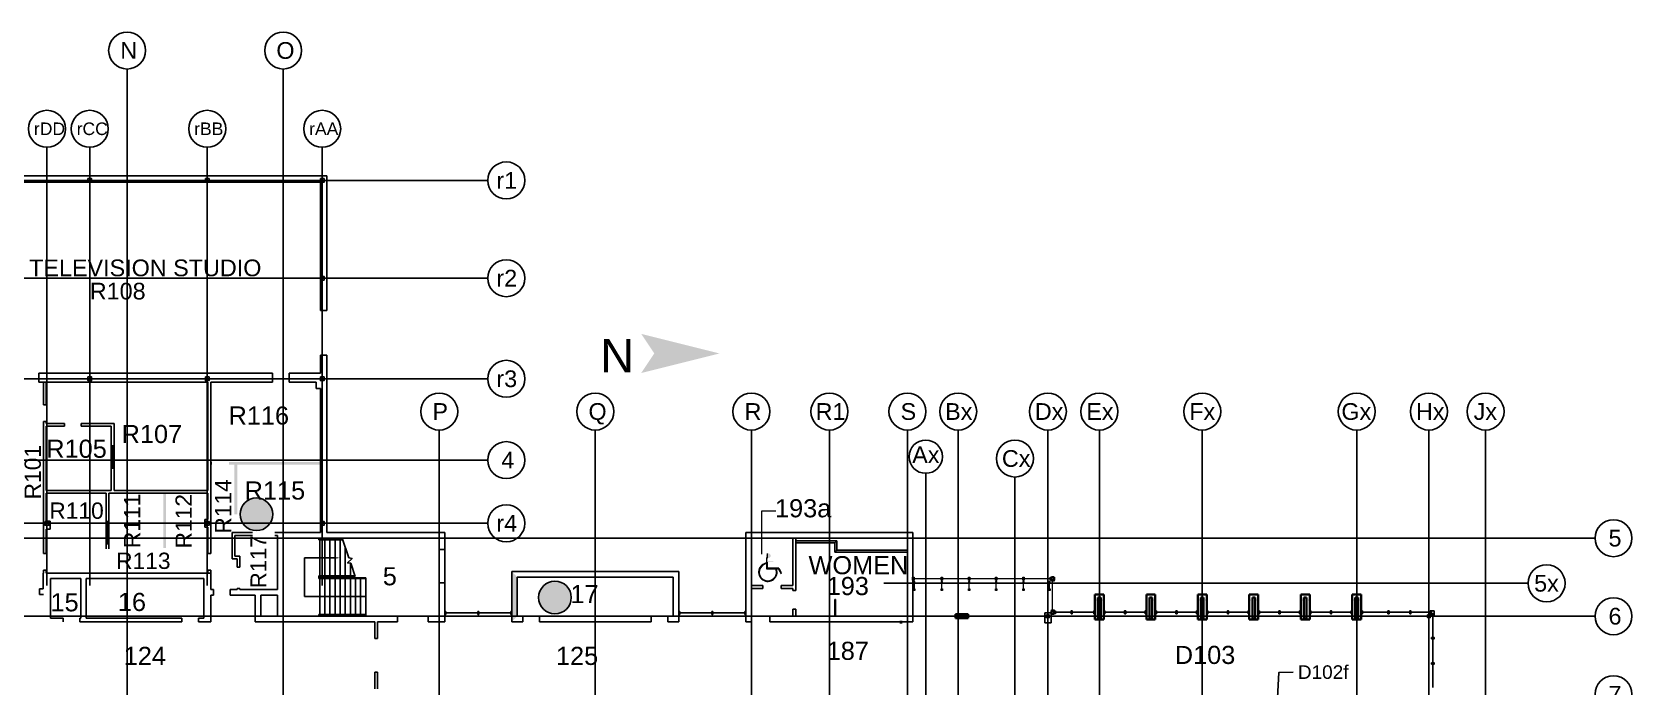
# Model space of a CAD drawing. Extents: x -222 to 8565, y -1562 to 5304.
# Drawn here: x 5121 to 8565, y 3796 to 5206 of the extents above; entities that cross this region are included whole.
import ezdxf

# ---------------------------------------------------------------- set-up
doc = ezdxf.new("R2010")
doc.units = 0
doc.header["$LTSCALE"] = 15
doc.header["$MEASUREMENT"] = 0
doc.layers.get('0').update_dxf_attribs({"linetype": 'CONTINUOUS'})
for name, color, linetype, lineweight in [('Crawlspace access', 1, 'CONTINUOUS', 25), ('STAIR', 251, 'CONTINUOUS', 25), ('WALL', 7, 'CONTINUOUS', 0), ('WALLS', 7, 'CONTINUOUS', 25)]:
    doc.layers.add(name, color=color, linetype=linetype, lineweight=lineweight)
doc.layers.add('grid', color=251, linetype='CONTINUOUS')
doc.layers.add('room number', color=7, linetype='CONTINUOUS')
doc.styles.add('ROMAND', font='swiss.ttf')
doc.styles.get("Standard").update_dxf_attribs({"font": 'arial.ttf'})
doc.styles.add('style2', font='arial.ttf')
doc.styles.add('style3', font='arial.ttf')

# ---------------------------------------------------------------- blocks, each defined once
blk = doc.blocks.new('ARROW5')
for points in [[(0.1587, 0.039675), (0, 0), (0.13225, 0)], [(0.1587, -0.039675), (0, 0), (0.13225, 0)]]:
    blk.add_solid(points)
blk = doc.blocks.new('AZMND')
for p, q in [((0, 0.5), (0, -0.5)), ((1, 0.5), (0, 0.5)), ((1, -0.5), (1, 0.5)), ((0, -0.5), (1, -0.5))]:
    blk.add_line(p, q)
blk = doc.blocks.new('AD081')
blk.add_lwpolyline([(-0.5, 0), (-0.25, 0.5), (0.25, -0.5), (0.5, 0)])

msp = doc.modelspace()

# ---------------------------------------------------------------- hatches: boundary and pattern name
at = {"layer": 'Crawlspace access'}
h = msp.add_hatch(color=256, dxfattribs=at)
h.dxf.hatch_style = 1
edge = h.paths.add_edge_path()
edge.add_arc((5603.8, 4168.1), 35.2, 0, 360)
h = msp.add_hatch(color=256, dxfattribs=at)
h.dxf.hatch_style = 1
edge = h.paths.add_edge_path()
edge.add_arc((6246.5, 3989), 35.2, 0, 360)
at = {"layer": 'room number', "lineweight": 0}
for points in [[(6702.7, 4075.1), (6702.7, 4050.1), (6727.6, 4050.1), (6733.5, 4040), (6736.3, 4042.7), (6735.1, 4044), (6733.9, 4042.7), (6728.3, 4052.1), (6704.3, 4052.1), (6704.3, 4065.4), (6716.5, 4065.4), (6716.5, 4066.7), (6704.3, 4066.7), (6704.3, 4074.2, 10.928941)], [(6702.7, 4062), (6702.7, 4063.4, 2.854415), (6723.7, 4050.1), (6722.3, 4050.1, -2.894267)]]:
    msp.add_hatch(color=256, dxfattribs=at).paths.add_polyline_path(points)
at = {"layer": 'WALL'}
for points in [[(7017.4, 4032.7), (7017.4, 4026.7), (7019.9, 4026.7), (7019.9, 4032.7)], [(7078.2, 4032.7), (7078.2, 4026.7), (7080.7, 4026.7), (7080.7, 4032.7)], [(7137.2, 4032.7), (7137.2, 4026.7), (7139.7, 4026.7), (7139.7, 4032.7)], [(7195.2, 4032.7), (7195.2, 4026.7), (7197.7, 4026.7), (7197.7, 4032.7)], [(7254, 4032.7), (7254, 4026.7), (7256.5, 4026.7), (7256.5, 4032.7)], [(7312.9, 4032.7), (7312.9, 4026.7), (7315.4, 4026.7), (7315.4, 4032.7)], [(7315.4, 4024.2), (7321.4, 4024.2), (7321.4, 4026.7), (7315.4, 4026.7)], [(7315.4, 3960.2), (7321.4, 3960.2), (7321.4, 3962.7), (7315.4, 3962.7)], [(7321.4, 3960.2), (7321.4, 3954.2), (7323.9, 3954.2), (7323.9, 3960.2)]]:
    msp.add_hatch(color=256, dxfattribs=at).paths.add_polyline_path(points)
at = {"layer": 'WALLS'}
for points in [[(5508.4, 4280.7), (5505.4, 4280.7), (5505.4, 4274.7), (5508.4, 4274.7)], [(5556.4, 4274.7), (5556.4, 4167.7), (5562.4, 4167.7), (5562.4, 4274.7), (5689.8, 4274.7), (5689.8, 4280.7), (5544.4, 4280.7), (5544.4, 4274.7)], [(5687.9, 4280.7), (5687.9, 4274.7), (5741.4, 4274.7), (5741.4, 4280.7)], [(5409.4, 4213.6), (5403.4, 4213.6), (5403.4, 4095.6), (5409.4, 4095.6)], [(7357.6, 3960.2), (7357.6, 3954.2), (7360.1, 3954.2), (7360.1, 3960.2)], [(7406.4, 3960.2), (7406.4, 3954.2), (7408.9, 3954.2), (7408.9, 3960.2)], [(7428.2, 3960.2), (7428.2, 3954.2), (7430.7, 3954.2), (7430.7, 3960.2)], [(7472.7, 3960.2), (7472.7, 3954.2), (7475.3, 3954.2), (7475.3, 3960.2)], [(7517.2, 3960.2), (7517.2, 3954.2), (7519.8, 3954.2), (7519.8, 3960.2)], [(7539, 3960.2), (7539, 3954.2), (7541.6, 3954.2), (7541.6, 3960.2)], [(7583.6, 3960.2), (7583.6, 3954.2), (7586.1, 3954.2), (7586.1, 3960.2)], [(7628.1, 3960.2), (7628.1, 3954.2), (7630.6, 3954.2), (7630.6, 3960.2)], [(7649.9, 3960.2), (7649.9, 3954.2), (7652.4, 3954.2), (7652.4, 3960.2)], [(7694.4, 3960.2), (7694.4, 3954.2), (7696.9, 3954.2), (7696.9, 3960.2)], [(7738.9, 3960.2), (7738.9, 3954.2), (7741.4, 3954.2), (7741.4, 3960.2)], [(7760.7, 3960.2), (7760.7, 3954.2), (7763.2, 3954.2), (7763.2, 3960.2)], [(7805.2, 3960.2), (7805.2, 3954.2), (7807.7, 3954.2), (7807.7, 3960.2)], [(7849.7, 3960.2), (7849.7, 3954.2), (7852.2, 3954.2), (7852.2, 3960.2)], [(7871.5, 3960.2), (7871.5, 3954.2), (7874.1, 3954.2), (7874.1, 3960.2)], [(7916, 3960.2), (7916, 3954.2), (7918.6, 3954.2), (7918.6, 3960.2)], [(7960.6, 3960.2), (7960.6, 3954.2), (7963.1, 3954.2), (7963.1, 3960.2)], [(7982.4, 3960.2), (7982.4, 3954.2), (7984.9, 3954.2), (7984.9, 3960.2)], [(8040, 3960.2), (8040, 3954.2), (8042.5, 3954.2), (8042.5, 3960.2)], [(8087, 3960.2), (8087, 3954.2), (8089.5, 3954.2), (8089.5, 3960.2)], [(8131.2, 3960.2), (8131.2, 3954.2), (8133.8, 3954.2), (8133.8, 3960.2)], [(8139.7, 3954.2), (8133.8, 3954.2), (8133.8, 3951.7), (8139.7, 3951.7)], [(8139.7, 3902.7), (8133.8, 3902.7), (8133.8, 3900.2), (8139.7, 3900.2)], [(8139.7, 3848.4), (8133.8, 3848.4), (8133.8, 3845.9), (8139.7, 3845.9)]]:
    msp.add_hatch(color=256, dxfattribs=at).paths.add_polyline_path(points)

# ---------------------------------------------------------------- linework, layer by layer
at = {"layer": 'Crawlspace access'}
for centre in [(5603.8, 4168.1), (6246.5, 3989)]:
    msp.add_circle(centre, 35.2, dxfattribs=at)
at = {"layer": 'grid'}
for p, q in [((5325.4, 1060.2), (5325.4, 5126.4)), ((5661.4, 1060.2), (5661.4, 5126.4)), ((5152.9, 4957.9), (5152.9, 4014.8)), ((5244.9, 4957.9), (5244.9, 4014.8)), ((5497.9, 4957.9), (5497.9, 4014.8)), ((5745.4, 4957.9), (5745.4, 4014.8)), ((4885.6, 4886.7), (6102, 4886.7)), ((4885.6, 4676.2), (6102, 4676.2)), ((4885.6, 4459.7), (6102, 4459.7)), ((5997.4, 1567.8), (5997.4, 4349.4)), ((6333.4, 1567.8), (6333.4, 4349.4)), ((6669.4, 1567.8), (6669.4, 4349.4)), ((6837.4, 1594.7), (6837.4, 4349.4)), ((7005.4, 1567.8), (7005.4, 4349.4)), ((7114.7, 1671.3), (7114.7, 4349.4)), ((7307.8, 1671.3), (7307.8, 4349.4)), ((7418.6, 1671.3), (7418.6, 4349.4)), ((7640.2, 1671.3), (7640.2, 4349.4)), ((7972.7, 1671.3), (7972.7, 4349.4)), ((8128.2, 1671.3), (8128.2, 4349.4)), ((8250.2, 1671.3), (8250.2, 4349.4)), ((6102, 4284.7), (1386.5, 4284.7)), ((7044.8, 1671.3), (7044.8, 4256.3)), ((7236.9, 1671.3), (7236.9, 4248.3)), ((4885.6, 4148.7), (6102, 4148.7)), ((8485.8, 4116.7), (1386.5, 4116.7)), ((6954.4, 4019.6), (8341.8, 4019.6)), ((8485.8, 3948.7), (1386.5, 3948.7))]:
    msp.add_line(p, q, dxfattribs=at)
for points in [[(5240.9, 4890.7), (5248.9, 4890.7), (5248.9, 4882.7), (5240.9, 4882.7)], [(5493.9, 4890.7), (5501.9, 4890.7), (5501.9, 4882.7), (5493.9, 4882.7)], [(5741.4, 4890.7), (5749.4, 4890.7), (5749.4, 4882.7), (5741.4, 4882.7)], [(5741.4, 4680.2), (5749.4, 4680.2), (5749.4, 4672.2), (5741.4, 4672.2)], [(5240.9, 4463.7), (5248.9, 4463.7), (5248.9, 4455.7), (5240.9, 4455.7)], [(5493.9, 4463.7), (5501.9, 4463.7), (5501.9, 4455.7), (5493.9, 4455.7)], [(5741.4, 4463.7), (5749.4, 4463.7), (5749.4, 4455.7), (5741.4, 4455.7)], [(5148.9, 4152.7), (5156.9, 4152.7), (5156.9, 4144.7), (5148.9, 4144.7)], [(5493.9, 4152.7), (5501.9, 4152.7), (5501.9, 4144.7), (5493.9, 4144.7)], [(5741.4, 4152.7), (5749.4, 4152.7), (5749.4, 4144.7), (5741.4, 4144.7)], [(7415.6, 3987.7), (7421.6, 3987.7), (7421.6, 3981.7), (7415.6, 3981.7)], [(7637.2, 3987.7), (7643.2, 3987.7), (7643.2, 3981.7), (7637.2, 3981.7)], [(7969.7, 3987.7), (7975.7, 3987.7), (7975.7, 3981.7), (7969.7, 3981.7)], [(7304.8, 3951.7), (7310.8, 3951.7), (7310.8, 3945.7), (7304.8, 3945.7)], [(7415.6, 3951.7), (7421.6, 3951.7), (7421.6, 3945.7), (7415.6, 3945.7)], [(7637.2, 3951.7), (7643.2, 3951.7), (7643.2, 3945.7), (7637.2, 3945.7)], [(7969.7, 3951.7), (7975.7, 3951.7), (7975.7, 3945.7), (7969.7, 3945.7)], [(8125.2, 3951.7), (8131.2, 3951.7), (8131.2, 3945.7), (8125.2, 3945.7)]]:
    msp.add_lwpolyline(points, close=True, dxfattribs=at)
for centre, radius in [((5325.4, 5166.2), 39.8), ((5661.4, 5166.2), 39.8), ((5152.9, 4997.7), 39.8), ((5244.9, 4997.7), 39.8), ((5497.9, 4997.7), 39.8), ((5745.4, 4997.7), 39.8), ((6141.8, 4886.7), 39.8), ((6141.8, 4676.2), 39.8), ((6141.8, 4459.7), 39.8), ((5997.4, 4389.2), 39.8), ((6333.4, 4389.2), 39.8), ((6669.4, 4389.2), 39.8), ((6837.4, 4389.2), 39.8), ((7005.4, 4389.2), 39.8), ((7114.7, 4389.2), 39.8), ((7307.8, 4389.2), 39.8), ((7418.6, 4389.2), 39.8), ((7640.2, 4389.2), 39.8), ((7972.7, 4389.2), 39.8), ((8128.2, 4389.2), 39.8), ((8250.2, 4389.2), 39.8), ((6141.8, 4284.7), 39.8), ((7044.8, 4292.1), 35.8), ((7236.9, 4288.1), 39.8), ((6141.8, 4148.7), 39.8), ((8525.6, 4116.7), 39.8), ((8381.6, 4019.6), 39.8), ((8525.6, 3948.7), 39.8), ((8525.6, 3780.7), 39.8)]:
    msp.add_circle(centre, radius, dxfattribs=at)
at = {"layer": 'room number', "lineweight": 0}
for p, q in [((6702.7, 4050.1), (6702.7, 4075.1)), ((6703.9, 4073.8), (6703.9, 4083.9)), ((6704.3, 4052.1), (6704.3, 4065.4)), ((6727.6, 4050.1), (6702.7, 4050.1)), ((6728.3, 4052.1), (6704.3, 4052.1)), ((6727.6, 4050.1), (6733.5, 4040)), ((6728.3, 4052.1), (6733.9, 4042.7))]:
    msp.add_line(p, q, dxfattribs=at)
msp.add_lwpolyline([(6692.3, 4082.5), (6692.3, 4175.3), (6722, 4175.3)], dxfattribs=at)
at = {"layer": 'room number'}
msp.add_lwpolyline([(7835.7, 3828.6), (7805.3, 3827.7), (7800, 3732.2), (7784.8, 3751), (7800, 3732.2), (7820.5, 3748.3)], dxfattribs=at)
at = {"layer": 'room number', "lineweight": 0}
for radius, end in [(19.9, 19.0093), (18.6, 20.4511)]:
    msp.add_arc((6704.9, 4043.6), radius, 95.8809, end, dxfattribs=at)
at = {"layer": 'STAIR'}
for p, q in [((5738.5, 4116.1), (5738.5, 4113.1)), ((5789.6, 4113.1), (5738.5, 4113.1)), ((5740, 4116.1), (5740, 4114.6)), ((5789.1, 4114.6), (5740, 4114.6)), ((5740, 4113.1), (5740, 4035.7)), ((5751, 4113.1), (5751, 4035.7)), ((5762, 4113.1), (5762, 4035.7)), ((5773, 4113.1), (5773, 4035.7)), ((5784, 4113.1), (5784, 4035.7)), ((5803, 4074.1), (5788.3, 4116.7)), ((5707.4, 4074.4), (5707.4, 3991)), ((5772, 4074.4), (5707.4, 4074.4)), ((5795, 4097.2), (5795, 4035.7)), ((5816.1, 4035.7), (5738.5, 4035.7)), ((5738.5, 4029.7), (5738.5, 4035.7)), ((5816.7, 4034.2), (5740, 4034.2)), ((5740, 4034.2), (5740, 4032.7)), ((5740, 4031.2), (5740, 4032.7)), ((5740, 4031.2), (5839, 4031.2)), ((5806, 4062.7), (5806, 4035.7)), ((5816.7, 4034.2), (5806.9, 4062.7)), ((5839, 3952.3), (5839, 4031.2)), ((5738.5, 4029.7), (5839, 4029.7)), ((5740, 3952.3), (5740, 4029.7)), ((5751, 3952.3), (5751, 4029.7)), ((5762, 3952.3), (5762, 4029.7)), ((5773, 3952.3), (5773, 4029.7)), ((5784, 3952.3), (5784, 4029.7)), ((5795, 3952.3), (5795, 4029.7)), ((5806, 3952.3), (5806, 4029.7)), ((5817, 3952.3), (5817, 4029.7)), ((5828, 3952.3), (5828, 4029.7)), ((5838.4, 3991), (5707.4, 3991)), ((5738.5, 3952.3), (5839, 3952.3)), ((5738.5, 3949.3), (5738.5, 3952.3)), ((5740, 3950.8), (5837.5, 3950.8)), ((5740, 3949.3), (5740, 3950.8)), ((5837.5, 3949.3), (5837.5, 3950.8)), ((5839, 3949.3), (5839, 3952.3))]:
    msp.add_line(p, q, dxfattribs=at)
msp.add_solid([(5772, 4076.4), (5772, 4072.4), (5784, 4074.4)], dxfattribs=at)
at = {"layer": 'WALL', "lineweight": 35}
for p, q in [((7017.4, 4026.7), (7017.4, 4032.7)), ((7321.4, 4032.7), (7315.4, 4032.7)), ((7315.4, 4032.7), (7315.4, 4026.7)), ((7321.4, 4026.7), (7321.4, 4032.7)), ((7315.4, 4026.7), (7321.4, 4026.7)), ((7315.4, 3954.2), (7315.4, 3960.2)), ((7315.4, 3960.2), (7321.4, 3960.2)), ((7321.4, 3960.2), (7315.4, 3960.2)), ((7315.4, 3960.2), (7315.4, 3954.2)), ((7321.4, 3954.2), (7315.4, 3954.2)), ((7315.4, 3954.2), (7321.4, 3954.2)), ((7321.4, 3960.2), (7321.4, 3954.2)), ((7321.4, 3954.2), (7321.4, 3960.2))]:
    msp.add_line(p, q, dxfattribs=at)
at = {"layer": 'WALL'}
for p, q in [((7019.9, 4029.7), (7078.2, 4029.7)), ((7080.7, 4029.7), (7137.2, 4029.7)), ((7139.7, 4029.7), (7195.2, 4029.7)), ((7197.7, 4029.7), (7254, 4029.7)), ((7256.5, 4029.7), (7312.9, 4029.7)), ((7317.7, 3962.7), (7317.8, 4024.2))]:
    msp.add_line(p, q, dxfattribs=at)
for points in [[(7017.4, 4026.7), (7017.4, 4032.7), (7019.9, 4032.7), (7019.9, 4026.7)], [(7078.2, 4026.7), (7078.2, 4032.7), (7080.7, 4032.7), (7080.7, 4026.7)], [(7137.2, 4026.7), (7137.2, 4032.7), (7139.7, 4032.7), (7139.7, 4026.7)], [(7195.2, 4026.7), (7195.2, 4032.7), (7197.7, 4032.7), (7197.7, 4026.7)], [(7254, 4026.7), (7254, 4032.7), (7256.5, 4032.7), (7256.5, 4026.7)], [(7312.9, 4026.7), (7312.9, 4032.7), (7315.4, 4032.7), (7315.4, 4026.7)], [(7321.4, 4024.2), (7315.4, 4024.2), (7315.4, 4026.7), (7321.4, 4026.7)], [(7321.4, 3960.2), (7315.4, 3960.2), (7315.4, 3962.7), (7321.4, 3962.7)], [(7321.4, 3954.2), (7321.4, 3960.2), (7323.9, 3960.2), (7323.9, 3954.2)]]:
    msp.add_lwpolyline(points, close=True, dxfattribs=at)
for points in [[(7020.4, 4007.5), (7021.7, 4007.5), (7021.7, 4004), (7019.2, 4004), (7019.2, 4007.5), (7020.4, 4007.5), (7020.4, 4020.2), (7021.7, 4020.2), (7021.7, 4023.7), (7019.2, 4023.7), (7019.2, 4020.2), (7020.4, 4020.2)], [(7079.4, 4007.5), (7080.7, 4007.5), (7080.7, 4004), (7078.2, 4004), (7078.2, 4007.5), (7079.4, 4007.5), (7079.4, 4020.2), (7080.7, 4020.2), (7080.7, 4023.7), (7078.2, 4023.7), (7078.2, 4020.2), (7079.4, 4020.2)], [(7138.4, 4007.5), (7139.7, 4007.5), (7139.7, 4004), (7137.2, 4004), (7137.2, 4007.5), (7138.4, 4007.5), (7138.4, 4020.2), (7139.7, 4020.2), (7139.7, 4023.7), (7137.2, 4023.7), (7137.2, 4020.2), (7138.4, 4020.2)], [(7196.4, 4007.5), (7197.7, 4007.5), (7197.7, 4004), (7195.2, 4004), (7195.2, 4007.5), (7196.4, 4007.5), (7196.4, 4020.2), (7197.7, 4020.2), (7197.7, 4023.7), (7195.2, 4023.7), (7195.2, 4020.2), (7196.4, 4020.2)], [(7255.4, 4007.5), (7256.7, 4007.5), (7256.7, 4004), (7254.2, 4004), (7254.2, 4007.5), (7255.4, 4007.5), (7255.4, 4020.2), (7256.7, 4020.2), (7256.7, 4023.7), (7254.2, 4023.7), (7254.2, 4020.2), (7255.4, 4020.2)], [(7311.4, 4007.5), (7312.7, 4007.5), (7312.7, 4004), (7310.2, 4004), (7310.2, 4007.5), (7311.4, 4007.5), (7311.4, 4020.2), (7312.7, 4020.2), (7312.7, 4023.7), (7310.2, 4023.7), (7310.2, 4020.2), (7311.4, 4020.2)]]:
    msp.add_lwpolyline(points, dxfattribs=at)
at = {"layer": 'WALLS'}
for p, q in [((4987.4, 4896.7), (5755.4, 4896.7)), ((5755.4, 4896.7), (5755.4, 4606.7)), ((5001.4, 4882.7), (5741.4, 4882.7)), ((5741.4, 4882.7), (5741.4, 4606.7)), ((5741.4, 4606.7), (5755.4, 4606.7)), ((5741.4, 4510.7), (5755.4, 4510.7)), ((5741.4, 4510.7), (5741.4, 4471.7)), ((5755.4, 4510.7), (5755.4, 4128.7)), ((5135.4, 4452.7), (5135.4, 4471.7)), ((5135.4, 4471.7), (5638.2, 4471.7)), ((5135.4, 4452.7), (5499.4, 4452.7)), ((5145.4, 4403.6), (5145.4, 4452.7)), ((5151.4, 4403.6), (5151.4, 4452.7)), ((5499.4, 4452.7), (5499.4, 4219.6)), ((5505.4, 4452.7), (5505.4, 4220.7)), ((5505.4, 4452.7), (5638.2, 4452.7)), ((5638.2, 4452.7), (5638.2, 4471.7)), ((5674.2, 4471.7), (5741.4, 4471.7)), ((5674.2, 4452.7), (5674.2, 4471.7)), ((5674.2, 4452.7), (5732.4, 4452.7)), ((5732.4, 4452.7), (5732.4, 4438.7)), ((5732.4, 4438.7), (5741.4, 4438.7)), ((5741.4, 4438.7), (5741.4, 4128.7)), ((5151.4, 4403.6), (5145.4, 4403.6)), ((5145.4, 4219.6), (5145.4, 4367.6)), ((5151.4, 4367.6), (5145.4, 4367.6)), ((5151.4, 4363.6), (5151.4, 4367.6)), ((5151.4, 4363.6), (5190.7, 4363.6)), ((5151.4, 4357.6), (5190.7, 4357.6)), ((5151.4, 4219.6), (5151.4, 4357.6)), ((5151.4, 4219.6), (5151.4, 4357.6)), ((5190.7, 4363.6), (5190.7, 4357.6)), ((5226.7, 4363.6), (5297.4, 4363.6)), ((5226.7, 4363.6), (5226.7, 4357.6)), ((5226.7, 4357.6), (5291.4, 4357.6)), ((5291.4, 4357.6), (5291.4, 4219.6)), ((5297.4, 4363.6), (5297.4, 4219.6)), ((5291.4, 4315.6), (5291.4, 4313.6)), ((5297.4, 4315.6), (5291.4, 4315.6)), ((5291.4, 4313.6), (5297.4, 4313.6)), ((5294.4, 4269.6), (5294.4, 4313.6)), ((5297.4, 4313.6), (5297.4, 4315.6)), ((5291.4, 4269.6), (5291.4, 4267.6)), ((5297.4, 4269.6), (5291.4, 4269.6)), ((5297.4, 4267.6), (5291.4, 4267.6)), ((5291.4, 4267.6), (5297.4, 4267.6)), ((5291.4, 4267.6), (5297.4, 4267.6)), ((5297.4, 4267.6), (5297.4, 4269.6)), ((5145.4, 4219.6), (5145.4, 4083.7)), ((5151.4, 4219.6), (5291.4, 4219.6)), ((5151.4, 4213.6), (5151.4, 4153.5)), ((5151.4, 4213.6), (5280, 4213.6)), ((5280, 4213.6), (5280, 4093.6)), ((5286, 4213.6), (5286, 4093.6)), ((5286, 4213.6), (5499.4, 4213.6)), ((5297.4, 4219.6), (5499.4, 4219.6)), ((5499.4, 4156.7), (5499.4, 4213.6)), ((5505.4, 4083.6), (5505.4, 4220.7)), ((5151.4, 4153.5), (5159.9, 4153.5)), ((5151.4, 4136.2), (5159.9, 4136.2)), ((5151.4, 4136.2), (5151.4, 4083.7)), ((5159.9, 4153.5), (5159.9, 4136.2)), ((5280, 4152.6), (5280, 4150.6)), ((5286, 4152.6), (5280, 4152.6)), ((5280, 4150.6), (5286, 4150.6)), ((5283, 4106.6), (5283, 4150.6)), ((5286, 4150.6), (5286, 4152.6)), ((5499.4, 4156.7), (5492.6, 4156.7)), ((5492.6, 4156.7), (5492.6, 4140.7)), ((5499.4, 4140.7), (5492.6, 4140.7)), ((5499.4, 4083.6), (5499.4, 4140.7)), ((5280, 4106.6), (5280, 4104.6)), ((5286, 4106.6), (5280, 4106.6)), ((5286, 4104.6), (5280, 4104.6)), ((5280, 4104.6), (5286, 4104.6)), ((5280, 4104.6), (5286, 4104.6)), ((5286, 4104.6), (5286, 4106.6)), ((5595.4, 4128.7), (5551.4, 4128.7)), ((5551.4, 4128.7), (5551.4, 4072.2)), ((5557.4, 4122.7), (5557.4, 4078.2)), ((5595.4, 4122.7), (5557.4, 4122.7)), ((5741.4, 4128.7), (5643.4, 4128.7)), ((5649.4, 4122.7), (5643.4, 4122.7)), ((5649.4, 4122.7), (5649.4, 4006.1)), ((5997.4, 4116.7), (5661.4, 4116.7)), ((5661.4, 4116.7), (5661.4, 3948.7)), ((6009.4, 4128.7), (5755.4, 4128.7)), ((5997.4, 4092.7), (5997.4, 4116.7)), ((5997.4, 4092.7), (5997.4, 4116.7)), ((6009.4, 4092.7), (6009.4, 4128.7)), ((6009.4, 4092.7), (6009.4, 4128.7)), ((7017.4, 4128.7), (6657.4, 4128.7)), ((6657.4, 4128.7), (6657.4, 3936.7)), ((6669.4, 4116.7), (6758.4, 4116.7)), ((6669.4, 4116.7), (6669.4, 4014.7)), ((6758.4, 4116.7), (6758.4, 4014.7)), ((6764.9, 4116.7), (6764.9, 4008.2)), ((6764.9, 4116.7), (7005.4, 4116.7)), ((6764.9, 4106.7), (6764.9, 4110.7)), ((6764.9, 4110.7), (6849.4, 4110.7)), ((6849.4, 4106.7), (6764.9, 4106.7)), ((6849.4, 4110.7), (6853.4, 4110.7)), ((6849.4, 4086.7), (6849.4, 4106.7)), ((6853.4, 4110.7), (6853.4, 4090.7)), ((7005.4, 4116.7), (7005.4, 3948.7)), ((7017.4, 3936.7), (7017.4, 4128.7)), ((5145.4, 4083.7), (5151.4, 4083.7)), ((5499.4, 4083.6), (5505.4, 4083.6)), ((5562.2, 4072.2), (5551.4, 4072.2)), ((5568.2, 4078.2), (5557.4, 4078.2)), ((5562.2, 4072.2), (5562.2, 4054.2)), ((5568.4, 4078.2), (5568.4, 4054.2)), ((5997.4, 4092.7), (6009.4, 4092.7)), ((5997.4, 4092.7), (6009.4, 4092.7)), ((6009.4, 4020.7), (6009.4, 4092.7)), ((6009.4, 4020.7), (6009.4, 4092.7)), ((7005.4, 4086.7), (6849.4, 4086.7)), ((6853.4, 4090.7), (7005.4, 4090.7)), ((5144.4, 4041.6), (5145.4, 4041.6)), ((5144.4, 4041.6), (5144.4, 4007.7)), ((5145.4, 4047.7), (5151.4, 4047.7)), ((5145.4, 4047.7), (5145.4, 4041.5)), ((5151.4, 4047.7), (5151.4, 4041.6)), ((5151.4, 4041.6), (5505.4, 4041.6)), ((5499.4, 4047.6), (5505.4, 4047.6)), ((5499.4, 4041.6), (5499.4, 4047.6)), ((5505.4, 4006.1), (5505.4, 4047.6)), ((5568.2, 4054.2), (5562.2, 4054.2)), ((6513.4, 4044.7), (6153.4, 4044.7)), ((6153.4, 3936.7), (6153.4, 4044.7)), ((6165.4, 4032.7), (6501.4, 4032.7)), ((6165.4, 3948.7), (6165.4, 4032.7)), ((6501.4, 3948.7), (6501.4, 4032.7)), ((6513.4, 4044.7), (6513.4, 3936.7)), ((5144.4, 4007.7), (5136.6, 4007.7)), ((5136.6, 4007.7), (5136.6, 3995.7)), ((5160.4, 3944.7), (5160.4, 4029.7)), ((5225.4, 4029.7), (5160.4, 4029.7)), ((5225.4, 3944.7), (5225.4, 4029.7)), ((5237.4, 3944.7), (5237.4, 4029.7)), ((5490.4, 4029.7), (5237.4, 4029.7)), ((5490.4, 3944.7), (5490.4, 4029.7)), ((5511.4, 4006.1), (5505.4, 4006.1)), ((5511.4, 3994.1), (5511.4, 4006.1)), ((5547.4, 3994.1), (5547.4, 4006.1)), ((5547.4, 4006.1), (5562.4, 4006.1)), ((5568.4, 4008.1), (5562.4, 4008.1)), ((5562.4, 4006.1), (5562.4, 4008.1)), ((5568.4, 4006.1), (5568.4, 4008.1)), ((5568.4, 4006.1), (5649.4, 4006.1)), ((5997.4, 3948.7), (5997.4, 4020.7)), ((5997.4, 4020.7), (6009.4, 4020.7)), ((5997.4, 3948.7), (5997.4, 4020.7)), ((5997.4, 4020.7), (6009.4, 4020.7)), ((6009.4, 3936.7), (6009.4, 4020.7)), ((6009.4, 3936.7), (6009.4, 4020.7)), ((6693.9, 4014.7), (6669.4, 4014.7)), ((6693.9, 4008.2), (6669.4, 4008.2)), ((6669.4, 4008.2), (6669.4, 3936.7)), ((6693.9, 4014.7), (6693.9, 4008.2)), ((6758.4, 4014.7), (6733.9, 4014.7)), ((6733.9, 4014.7), (6733.9, 4008.2)), ((6758.4, 4008.2), (6733.9, 4008.2)), ((6758.4, 4008.2), (6758.4, 4004.2)), ((6764.9, 4004.2), (6758.4, 4004.2)), ((6764.9, 4008.2), (6764.9, 4004.2)), ((5145.4, 3995.7), (5136.6, 3995.7)), ((5505.4, 3936.7), (5505.4, 3994.1)), ((5511.4, 3994.1), (5505.4, 3994.1)), ((5601.4, 3994.1), (5547.4, 3994.1)), ((5601.4, 3936.7), (5601.4, 3994.1)), ((5613.4, 3948.7), (5613.4, 3994.1)), ((5649.4, 3994.1), (5613.4, 3994.1)), ((5613.4, 3948.7), (5613.4, 3994.1)), ((5649.4, 3994.1), (5649.4, 3948.7)), ((6764.9, 3964.2), (6758.4, 3964.2)), ((6758.4, 3964.2), (6758.4, 3948.7)), ((6764.9, 3964.2), (6764.9, 3948.7)), ((6849.4, 3948.7), (6849.4, 3984.7)), ((6849.4, 3984.7), (6850.4, 3984.7)), ((6850.4, 3984.7), (6850.4, 3948.7)), ((5160.4, 3944.7), (5187.4, 3944.7)), ((5187.4, 3936.7), (5187.4, 3944.7)), ((5225.4, 3944.7), (5223.4, 3944.7)), ((5223.4, 3936.7), (5223.4, 3944.7)), ((5223.4, 3936.7), (5443.4, 3936.7)), ((5443.4, 3944.7), (5237.4, 3944.7)), ((5443.4, 3936.7), (5443.4, 3944.7)), ((5490.4, 3944.7), (5479.4, 3944.7)), ((5479.4, 3936.7), (5479.4, 3944.7)), ((5479.4, 3936.7), (5505.4, 3936.7)), ((5601.4, 3936.7), (5858.6, 3936.7)), ((5649.4, 3948.7), (5613.4, 3948.7)), ((5649.4, 3948.7), (5613.4, 3948.7)), ((5661.4, 3948.7), (5907.4, 3948.7)), ((5858.6, 3936.7), (5858.6, 3900.7)), ((5864.6, 3936.7), (5907.4, 3936.7)), ((5864.6, 3936.7), (5864.6, 3900.7)), ((5907.4, 3936.7), (5907.4, 3948.7)), ((5973.4, 3936.7), (5973.4, 3948.7)), ((5973.4, 3948.7), (5997.4, 3948.7)), ((5973.4, 3936.7), (5973.4, 3948.7)), ((5973.4, 3948.7), (5997.4, 3948.7)), ((5973.4, 3936.7), (6009.4, 3936.7)), ((5973.4, 3936.7), (6009.4, 3936.7)), ((6080.4, 3955.7), (6011.4, 3955.7)), ((6151.4, 3955.7), (6082.4, 3955.7)), ((6177.4, 3936.7), (6153.4, 3936.7)), ((6165.4, 3948.7), (6177.4, 3948.7)), ((6177.4, 3936.7), (6177.4, 3948.7)), ((6213.4, 3948.7), (6453.4, 3948.7)), ((6213.4, 3936.7), (6213.4, 3948.7)), ((6453.4, 3936.7), (6213.4, 3936.7)), ((6453.4, 3936.7), (6453.4, 3948.7)), ((6501.4, 3948.7), (6489.4, 3948.7)), ((6489.4, 3936.7), (6489.4, 3948.7)), ((6489.4, 3936.7), (6513.4, 3936.7)), ((6515.4, 3955.7), (6584.4, 3955.7)), ((6586.4, 3955.7), (6655.4, 3955.7)), ((6669.4, 3936.7), (6657.4, 3936.7)), ((6709.4, 3948.7), (6758.4, 3948.7)), ((6709.4, 3936.7), (6709.4, 3948.7)), ((7017.4, 3936.7), (6709.4, 3936.7)), ((6764.9, 3948.7), (7005.4, 3948.7)), ((7300.9, 3956.1), (7314.6, 3956.1)), ((7300.9, 3934.4), (7300.9, 3956.1)), ((7314.6, 3934.4), (7300.9, 3934.4)), ((7314.6, 3956.1), (7314.6, 3934.4)), ((7357.6, 3957.2), (7323.3, 3957.2)), ((7409.8, 3957.2), (7360.1, 3957.2)), ((7472.7, 3957.2), (7430.7, 3957.2)), ((7517.2, 3957.2), (7475.3, 3957.2)), ((7583.6, 3957.2), (7541.6, 3957.2)), ((7628.1, 3957.2), (7586.1, 3957.2)), ((7694.4, 3957.2), (7652.4, 3957.2)), ((7738.9, 3957.2), (7696.9, 3957.2)), ((7805.2, 3957.2), (7763.2, 3957.2)), ((7849.7, 3957.2), (7807.7, 3957.2)), ((7916, 3957.2), (7874.1, 3957.2)), ((7960.6, 3957.2), (7918.6, 3957.2)), ((7984.9, 3957.2), (8040, 3957.2)), ((8042.5, 3957.2), (8087, 3957.2)), ((8131.2, 3957.2), (8089.5, 3957.2)), ((8139.7, 3960.2), (8133.8, 3960.2)), ((8133.8, 3960.2), (8133.8, 3954.2)), ((8133.8, 3954.2), (8133.8, 3960.2)), ((8133.8, 3960.2), (8139.7, 3960.2)), ((8133.8, 3954.2), (8133.8, 3960.2)), ((8133.8, 3960.2), (8139.7, 3960.2)), ((8133.8, 3954.2), (8139.7, 3954.2)), ((8139.7, 3954.2), (8133.8, 3954.2)), ((8139.7, 3954.2), (8133.8, 3954.2)), ((8136.7, 3951.7), (8136.7, 3902.7)), ((8139.7, 3954.2), (8139.7, 3960.2)), ((8139.7, 3960.2), (8139.7, 3954.2)), ((8139.7, 3960.2), (8139.7, 3954.2)), ((5864.6, 3900.7), (5858.6, 3900.7)), ((8136.7, 3900.2), (8136.7, 3848.4)), ((5864.6, 3828.7), (5858.6, 3828.7)), ((5858.6, 3828.7), (5858.6, 3792.7)), ((5864.6, 3828.7), (5864.6, 3792.7)), ((8136.7, 3845.9), (8136.7, 3795.4))]:
    msp.add_line(p, q, dxfattribs=at)
at = {"layer": 'WALLS', "lineweight": 35}
for p, q in [((7428.2, 3995.4), (7408.9, 3995.4)), ((7408.9, 3995.4), (7408.9, 3983.9)), ((7408.9, 3983.9), (7409.6, 3983.9)), ((7409.6, 3983.3), (7408.9, 3983.3)), ((7408.9, 3983.3), (7408.9, 3941.5)), ((7409.6, 3983.9), (7409.6, 3983.3)), ((7415.6, 3944.1), (7415.6, 3988.8)), ((7415.6, 3988.8), (7421.6, 3988.8)), ((7421.6, 3988.8), (7421.6, 3944.1)), ((7427.6, 3983.3), (7427.6, 3983.9)), ((7427.6, 3983.9), (7428.2, 3983.9)), ((7428.2, 3983.3), (7427.6, 3983.3)), ((7428.2, 3983.9), (7428.2, 3995.4)), ((7428.2, 3941.5), (7428.2, 3983.3)), ((7539, 3995.4), (7519.8, 3995.4)), ((7519.8, 3995.4), (7519.8, 3983.9)), ((7519.8, 3983.9), (7520.4, 3983.9)), ((7520.4, 3983.3), (7519.8, 3983.3)), ((7519.8, 3983.3), (7519.8, 3941.5)), ((7520.4, 3983.9), (7520.4, 3983.3)), ((7526.4, 3944.1), (7526.4, 3988.8)), ((7526.4, 3988.8), (7532.4, 3988.8)), ((7532.4, 3988.8), (7532.4, 3944.1)), ((7538.4, 3983.3), (7538.4, 3983.9)), ((7538.4, 3983.9), (7539, 3983.9)), ((7539, 3983.3), (7538.4, 3983.3)), ((7539, 3983.9), (7539, 3995.4)), ((7539, 3941.5), (7539, 3983.3)), ((7649.9, 3995.4), (7630.6, 3995.4)), ((7630.6, 3995.4), (7630.6, 3983.9)), ((7630.6, 3983.9), (7631.2, 3983.9)), ((7631.2, 3983.3), (7630.6, 3983.3)), ((7630.6, 3983.3), (7630.6, 3941.5)), ((7631.2, 3983.9), (7631.2, 3983.3)), ((7637.2, 3944.1), (7637.2, 3988.8)), ((7637.2, 3988.8), (7643.2, 3988.8)), ((7643.2, 3988.8), (7643.2, 3944.1)), ((7649.2, 3983.3), (7649.2, 3983.9)), ((7649.2, 3983.9), (7649.9, 3983.9)), ((7649.9, 3983.3), (7649.2, 3983.3)), ((7649.9, 3983.9), (7649.9, 3995.4)), ((7649.9, 3941.5), (7649.9, 3983.3)), ((7760.7, 3995.4), (7741.4, 3995.4)), ((7741.4, 3995.4), (7741.4, 3983.9)), ((7741.4, 3983.9), (7742, 3983.9)), ((7742, 3983.3), (7741.4, 3983.3)), ((7741.4, 3983.3), (7741.4, 3941.5)), ((7742, 3983.9), (7742, 3983.3)), ((7748.1, 3944.1), (7748.1, 3988.8)), ((7748.1, 3988.8), (7754.1, 3988.8)), ((7754.1, 3988.8), (7754.1, 3944.1)), ((7760.1, 3983.3), (7760.1, 3983.9)), ((7760.1, 3983.9), (7760.7, 3983.9)), ((7760.7, 3983.3), (7760.1, 3983.3)), ((7760.7, 3983.9), (7760.7, 3995.4)), ((7760.7, 3941.5), (7760.7, 3983.3)), ((7871.5, 3995.4), (7852.2, 3995.4)), ((7852.2, 3995.4), (7852.2, 3983.9)), ((7852.2, 3983.9), (7852.9, 3983.9)), ((7852.9, 3983.3), (7852.2, 3983.3)), ((7852.2, 3983.3), (7852.2, 3941.5)), ((7852.9, 3983.9), (7852.9, 3983.3)), ((7858.9, 3944.1), (7858.9, 3988.8)), ((7858.9, 3988.8), (7864.9, 3988.8)), ((7864.9, 3988.8), (7864.9, 3944.1)), ((7870.9, 3983.3), (7870.9, 3983.9)), ((7870.9, 3983.9), (7871.5, 3983.9)), ((7871.5, 3983.3), (7870.9, 3983.3)), ((7871.5, 3983.9), (7871.5, 3995.4)), ((7871.5, 3941.5), (7871.5, 3983.3)), ((7982.4, 3995.4), (7963.1, 3995.4)), ((7963.1, 3995.4), (7963.1, 3983.9)), ((7963.1, 3983.9), (7963.7, 3983.9)), ((7963.7, 3983.3), (7963.1, 3983.3)), ((7963.1, 3983.3), (7963.1, 3941.5)), ((7963.7, 3983.9), (7963.7, 3983.3)), ((7969.7, 3944.1), (7969.7, 3988.8)), ((7969.7, 3988.8), (7975.7, 3988.8)), ((7975.7, 3988.8), (7975.7, 3944.1)), ((7981.7, 3983.3), (7981.7, 3983.9)), ((7981.7, 3983.9), (7982.4, 3983.9)), ((7982.4, 3983.3), (7981.7, 3983.3)), ((7982.4, 3983.9), (7982.4, 3995.4)), ((7982.4, 3941.5), (7982.4, 3983.3)), ((6989.4, 3936.7), (6989.4, 3935.4)), ((6994.3, 3936.7), (6989.4, 3936.7)), ((6989.4, 3935.4), (6994.3, 3935.4)), ((6994.3, 3935.4), (6994.3, 3936.7)), ((7135.9, 3952.9), (7108.9, 3952.9)), ((7108.9, 3952.9), (7108.9, 3944.4)), ((7108.9, 3944.4), (7135.9, 3944.4)), ((7135.9, 3944.4), (7135.9, 3952.9)), ((7408.9, 3941.5), (7428.2, 3941.5)), ((7421.6, 3944.1), (7415.6, 3944.1)), ((7519.8, 3941.5), (7539, 3941.5)), ((7532.4, 3944.1), (7526.4, 3944.1)), ((7630.6, 3941.5), (7649.9, 3941.5)), ((7643.2, 3944.1), (7637.2, 3944.1)), ((7741.4, 3941.5), (7760.7, 3941.5)), ((7754.1, 3944.1), (7748.1, 3944.1)), ((7852.2, 3941.5), (7871.5, 3941.5)), ((7864.9, 3944.1), (7858.9, 3944.1)), ((7963.1, 3941.5), (7982.4, 3941.5)), ((7975.7, 3944.1), (7969.7, 3944.1))]:
    msp.add_line(p, q, dxfattribs=at)
at = {"layer": 'WALLS'}
for points in [[(6764.9, 4110.7), (6764.9, 4106.7), (6849.4, 4106.7), (6853.4, 4110.7), (6764.9, 4110.7)], [(6853.4, 4110.7), (6849.4, 4106.7), (6849.4, 4086.7), (6853.4, 4090.7), (6853.4, 4110.7)], [(6853.4, 4090.7), (6849.4, 4086.7), (7005.4, 4086.7), (7005.4, 4090.7), (6853.4, 4090.7)]]:
    msp.add_lwpolyline(points, dxfattribs=at)
for points in [[(7357.6, 3954.2), (7357.6, 3960.2), (7360.1, 3960.2), (7360.1, 3954.2)], [(7406.4, 3954.2), (7406.4, 3960.2), (7408.9, 3960.2), (7408.9, 3954.2)], [(7428.2, 3954.2), (7428.2, 3960.2), (7430.7, 3960.2), (7430.7, 3954.2)], [(7472.7, 3954.2), (7472.7, 3960.2), (7475.3, 3960.2), (7475.3, 3954.2)], [(7517.2, 3954.2), (7517.2, 3960.2), (7519.8, 3960.2), (7519.8, 3954.2)], [(7539, 3954.2), (7539, 3960.2), (7541.6, 3960.2), (7541.6, 3954.2)], [(7583.6, 3954.2), (7583.6, 3960.2), (7586.1, 3960.2), (7586.1, 3954.2)], [(7628.1, 3954.2), (7628.1, 3960.2), (7630.6, 3960.2), (7630.6, 3954.2)], [(7649.9, 3954.2), (7649.9, 3960.2), (7652.4, 3960.2), (7652.4, 3954.2)], [(7694.4, 3954.2), (7694.4, 3960.2), (7696.9, 3960.2), (7696.9, 3954.2)], [(7738.9, 3954.2), (7738.9, 3960.2), (7741.4, 3960.2), (7741.4, 3954.2)], [(7760.7, 3954.2), (7760.7, 3960.2), (7763.2, 3960.2), (7763.2, 3954.2)], [(7805.2, 3954.2), (7805.2, 3960.2), (7807.7, 3960.2), (7807.7, 3954.2)], [(7849.7, 3954.2), (7849.7, 3960.2), (7852.2, 3960.2), (7852.2, 3954.2)], [(7871.5, 3954.2), (7871.5, 3960.2), (7874.1, 3960.2), (7874.1, 3954.2)], [(7916, 3954.2), (7916, 3960.2), (7918.6, 3960.2), (7918.6, 3954.2)], [(7960.6, 3954.2), (7960.6, 3960.2), (7963.1, 3960.2), (7963.1, 3954.2)], [(7982.4, 3954.2), (7982.4, 3960.2), (7984.9, 3960.2), (7984.9, 3954.2)], [(8040, 3954.2), (8040, 3960.2), (8042.5, 3960.2), (8042.5, 3954.2)], [(8087, 3954.2), (8087, 3960.2), (8089.5, 3960.2), (8089.5, 3954.2)], [(8131.2, 3954.2), (8131.2, 3960.2), (8133.8, 3960.2), (8133.8, 3954.2)], [(8133.8, 3954.2), (8139.7, 3954.2), (8139.7, 3951.7), (8133.8, 3951.7)], [(8133.8, 3902.7), (8139.7, 3902.7), (8139.7, 3900.2), (8133.8, 3900.2)], [(8133.8, 3848.4), (8139.7, 3848.4), (8139.7, 3845.9), (8133.8, 3845.9)]]:
    msp.add_lwpolyline(points, close=True, dxfattribs=at)
msp.add_solid([(6165.4, 4032.7), (6153.4, 4044.7), (6165.4, 3948.7), (6153.4, 3936.7)], dxfattribs=at)

# ---------------------------------------------------------------- block references
at = {"layer": 'STAIR', "xscale": 12.00000000000027, "yscale": 12.00000000000027, "zscale": 12.00000000000027, "rotation": 108.9529786677821}
msp.add_blockref('AD081', (5804.9, 4068.4), dxfattribs=at)
at = {"layer": 'WALLS', "xscale": 1060.991999999969, "yscale": 1060.991999999969, "zscale": 1060.991999999969, "rotation": 180}
msp.add_blockref('ARROW5', (6600.7, 4514.3), dxfattribs=at)
at = {"layer": 'WALLS', "yscale": 6, "rotation": 180}
for p, xscale in [((6011.4, 3955.7), 2), ((6011.4, 3955.7), 2), ((6082.4, 3955.7), 2), ((6153.4, 3955.7), 2), ((6513.4, 3955.7), -2), ((6584.4, 3955.7), -2), ((6655.4, 3955.7), -2)]:
    msp.add_blockref('AZMND', p, dxfattribs=dict(at, xscale=xscale))

# ---------------------------------------------------------------- texts
at = {"layer": 'grid', "style": 'style2'}
for s, height, p in [('N', 36, (5310.7, 5148.3)), ('O', 36, (5646.7, 5148.3)), ('rDD', 27, (5124.8, 4984.3)), ('rCC', 27, (5216.8, 4984.3)), ('rBB', 27, (5469.8, 4984.3)), ('rAA', 27, (5717.3, 4984.3)), ('r1', 36, (6120.5, 4868.8)), ('r2', 36, (6120.5, 4658.3)), ('r3', 36, (6120.5, 4441.8)), ('P', 36, (5982.7, 4371.3)), ('Q', 36, (6318.7, 4371.3)), ('R', 36, (6654.7, 4371.3)), ('R1', 36, (6807.7, 4371.3)), ('S', 36, (6990.7, 4371.3)), ('Bx', 36, (7086.6, 4371.3)), ('Dx', 36, (7279.7, 4371.3)), ('Ex', 36, (7390.5, 4371.3)), ('Fx', 36, (7612.2, 4371.3)), ('Gx', 36, (7939.7, 4371.3)), ('Hx', 36, (8100.2, 4371.3)), ('Jx', 36, (8224.5, 4371.3)), ('Ax', 36, (7015.7, 4278.2)), ('Cx', 36, (7208.8, 4270.2)), ('4', 36, (6131.1, 4266.8)), ('r4', 36, (6120.5, 4130.8)), ('5', 36, (8514.9, 4098.8)), ('5x', 36, (8354.7, 4001.7)), ('6', 36, (8514.9, 3930.8)), ('7', 36, (8514.9, 3762.8))]:
    msp.add_text(s, height=height, dxfattribs=at).set_placement(p)
at = {"layer": 'room number'}
for s, p in [('R116', (5543.8, 4361.2)), ('R107', (5313.6, 4321.4)), ('R115', (5578.5, 4199.8))]:
    msp.add_text(s, height=39, dxfattribs=at).set_placement(p)
for s, p in [('R101', (5139.7, 4200.1)), ('R114', (5549.7, 4126.4))]:
    msp.add_text(s, height=35.1, rotation=90, dxfattribs=at).set_placement(p)
at = {"layer": 'room number', "lineweight": 0}
for s, height, p in [('193a', 39, (6720.3, 4161.6)), ('R113', 35.1, (5301.7, 4050.5)), ('WOMEN', 39, (6792.5, 4039.1)), ('5', 39, (5875.9, 4015.3)), ('193', 39, (6831.6, 3994.2)), ('15', 39, (5160.4, 3959.3)), ('16', 39, (5305.5, 3960)), ('17', 39, (6279.9, 3976.9)), ('187', 39, (6831.6, 3854.8)), ('124', 39, (5318.1, 3843.9)), ('125', 39, (6248.7, 3843.9))]:
    msp.add_text(s, height=height, dxfattribs=at).set_placement(p)
msp.add_text('R117', height=34, rotation=90, dxfattribs=at).set_placement((5625, 4009.1))
at = {"layer": 'room number', "lineweight": 0, "attachment_point": 2, "line_spacing_factor": 0.965774, "style": 'style3'}
for s, insert, char_height, width in [('D103', (7646.2, 3885), 39, 30.614), ('D102f', (7900.5, 3843.1), 29.25, 22.961)]:
    msp.add_mtext(s, dxfattribs=dict(at, insert=insert, char_height=char_height, width=width))
at = {"layer": 'WALLS'}
for s, height, p in [('TELEVISION STUDIO', 36, (5114.4, 4680.4)), ('R108', 36, (5245, 4630.4)), ('R105', 39, (5151.4, 4289.7)), ('R110', 35.1, (5157.9, 4158.4))]:
    msp.add_text(s, height=height, dxfattribs=at).set_placement(p)
at = {"layer": 'WALLS', "style": 'ROMAND'}
msp.add_text('N', height=72, dxfattribs=at).set_placement((6344.1, 4473.4))
at = {"layer": 'WALLS'}
for s, p in [('R111', (5353.6, 4095.2)), ('R112', (5464.7, 4094.6))]:
    msp.add_text(s, height=35.1, rotation=90, dxfattribs=at).set_placement(p)

doc.saveas('drawing.dxf')
